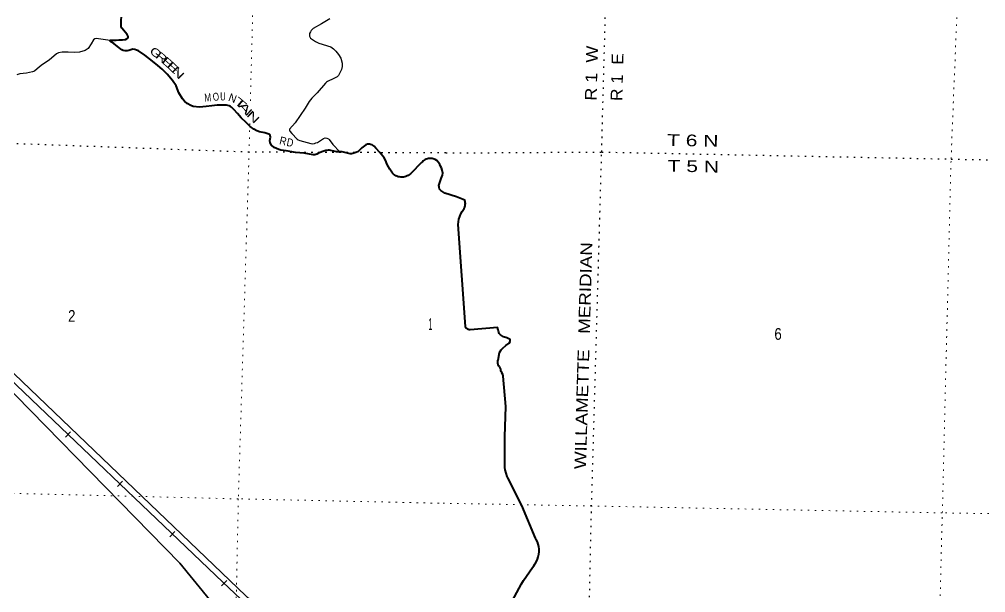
# Model space of a CAD drawing. Header units: feet. Extents: x -481249 to -254670, y -730376 to -544252.
# Drawn here: x -452376 to -437890, y -568610 to -560021 of the extents above; entities that cross this region are included whole.
import ezdxf
from ezdxf.enums import TextEntityAlignment as Align

# ---------------------------------------------------------------- set-up
doc = ezdxf.new("R2010")
doc.units = ezdxf.units.FT
doc.header["$LTSCALE"] = 70
doc.linetypes.add('DOTTED', pattern=[1.5, 0.3, -1.2])
for name, color, linetype, lineweight in [('18', 7, 'Continuous', 35), ('26', 7, 'Continuous', 40), ('27', 7, 'Continuous', 13), ('29', 7, 'Continuous', 25), ('34', 7, 'Continuous', 25), ('6', 7, 'DOTTED', 25), ('7', 7, 'DOTTED', 13)]:
    doc.layers.add(name, color=color, linetype=linetype, lineweight=lineweight)

msp = doc.modelspace()

# ---------------------------------------------------------------- linework, layer by layer
at = {"layer": '18'}
for points in [[(-447770.83, -570203.3), (-447870.81, -569986.13), (-448088.85, -569619.2), (-448344.04, -569277.08), (-448633.59, -568963.51), (-448929.34, -568703.87), (-448954.34, -568681.92), (-448978.33, -568656.92), (-456046, -561897.04)], [(-448391.27, -570100.18), (-449969.65, -568170.8), (-453325.91, -564745.03)]]:
    msp.add_lwpolyline(points, dxfattribs=at)
at = {"layer": '26'}
msp.add_line((-445160.01, -565261.83), (-445177.39, -565221.34), dxfattribs=at)
for points in [[(-449769.91, -561324.75), (-449806.72, -561311.08), (-449857.72, -561281.32), (-449898.09, -561247.3), (-449929.47, -561214.38), (-449985.33, -561124.66), (-450022.69, -561017.34), (-450078.75, -560935.65), (-450158.54, -560841.32), (-450234.89, -560770.01), (-450297.66, -560715.4), (-450380.16, -560649.1), (-450494.06, -560555.93), (-450590.73, -560495.31), (-450618.45, -560482.99), (-450645.18, -560474.81), (-450676.89, -560468.11), (-450690.33, -560470.74), (-450734.91, -560489.7), (-450759.91, -560493.94), (-450787.54, -560491.82), (-450817.13, -560486.18), (-450840.83, -560477.02), (-450903.71, -560427.27), (-450960.78, -560385.7), (-451004.19, -560358.52), (-451012.63, -560347.99), (-451011.64, -560336.26), (-451011.59, -560334.25), (-451007.53, -560332.35), (-450925.35, -560332.39), (-450885.85, -560330.42), (-450829.71, -560329.81), (-450785.41, -560321.75), (-450758.38, -560308.45), (-450746.05, -560296.72), (-450745.54, -560276.66), (-450760.86, -560248.17), (-450838.64, -560153.89), (-450846.88, -560135.39), (-450851.28, -560104.92), (-450851.56, -560031.12), (-450844.9, -559988)], [(-447569.24, -562007.97), (-447620.42, -562006.69), (-447662.23, -561995.61), (-447708.34, -561983.97), (-447726.4, -561981.84), (-447744.05, -561981.52), (-447764.65, -561983.96), (-447779.52, -561987.16), (-447824.79, -562003.6), (-447865.58, -562015.86), (-447893.56, -562027.98), (-447916.58, -562040.31), (-447947.39, -562048.82), (-447972.3, -562050.1), (-448106.05, -562028.69), (-448238, -562015.36), (-448375.71, -561991.85), (-448455.25, -561981.85), (-448485.48, -561973.06), (-448523.25, -561957.4), (-448554.78, -561939.21), (-448597.98, -561904.01), (-448617.81, -561870.23), (-448622.29, -561835.15), (-448613.06, -561787.2), (-448617.81, -561759.68), (-448626.31, -561745.86), (-448635.93, -561740.46), (-448697.62, -561722.87), (-448775.39, -561706.87), (-448817.56, -561691.65), (-448858.6, -561668.67), (-448915.68, -561627.09), (-448975.86, -561566.21), (-449050.69, -561497.26), (-449107.61, -561434.39), (-449159.76, -561372.09), (-449194.73, -561338.72), (-449210.66, -561325.44), (-449232.5, -561316.08), (-449272.29, -561306.31), (-449332.46, -561305.56), (-449408.68, -561307.67), (-449489.11, -561317.7), (-449575.09, -561326.5), (-449675.97, -561335.12), (-449769.91, -561324.75)], [(-445995.1, -562626.61), (-446059.62, -562585.62), (-446075.32, -562563.85), (-446084.39, -562534.81), (-446085.95, -562510.7), (-446079.06, -562482.76), (-446051.08, -562407.18), (-446031.73, -562355.47), (-446029.64, -562325.73), (-446034.95, -562283.21), (-446047.04, -562244.78), (-446059.94, -562218.59), (-446071.42, -562197.51), (-446092.65, -562166.71), (-446095.57, -562163.3), (-446117.09, -562138.17), (-446141.98, -562123.07), (-446155.41, -562117.02), (-446172.03, -562111.52), (-446189.15, -562107.79), (-446206.55, -562105.88), (-446224.07, -562105.79), (-446241.49, -562107.53), (-446258.64, -562111.09), (-446275.33, -562116.41), (-446291.36, -562123.46), (-446306.57, -562132.14), (-446320.79, -562142.36), (-446333.87, -562154.01), (-446345.65, -562166.97), (-446508.13, -562329.53), (-446513.4, -562334.72), (-446528.43, -562347.52), (-446544.71, -562358.67), (-446562.07, -562368.07), (-446580.32, -562375.59), (-446599.25, -562381.17), (-446618.67, -562384.74), (-446638.35, -562386.26), (-446658.08, -562385.72), (-446677.64, -562383.11), (-446696.83, -562378.48), (-446715.43, -562371.86), (-446733.23, -562363.34), (-446750.05, -562353), (-446765.69, -562340.97), (-446779.99, -562327.36), (-446792.78, -562312.33), (-446803.94, -562296.05), (-446823.15, -562263.45), (-446859.53, -562196.3), (-446887.95, -562131.36), (-446908.3, -562095.05), (-446973.19, -562014.81), (-447029.65, -561949.17), (-447059.17, -561920.71), (-447088.63, -561903.54), (-447112.29, -561895.2), (-447128.23, -561893.07), (-447158.54, -561893.76), (-447181.35, -561900.51), (-447201.16, -561914.78), (-447242.09, -561947.88), (-447291.39, -561994.83), (-447307.26, -562004.16), (-447334.02, -562015.84), (-447377.38, -562030.2), (-447396.5, -562034.46), (-447414.65, -562033.91), (-447538.29, -562008.74), (-447569.24, -562007.97)], [(-445179.42, -565223.3), (-445185.89, -565215.45), (-445191.51, -565206.96), (-445196.21, -565197.93), (-445199.94, -565188.46), (-445202.66, -565178.66), (-445204.34, -565168.62), (-445204.96, -565158.46), (-445204.52, -565148.29), (-445203.02, -565138.23), (-445200.47, -565128.37), (-445199.86, -565126.5), (-445177.82, -565012.37), (-445153.01, -564970.62), (-445126.5, -564946.98), (-445081.68, -564909.61), (-445030.87, -564874.34), (-445016.34, -564846.47), (-445019.87, -564818.28), (-445069.65, -564793.29), (-445117.55, -564776.36), (-445165.21, -564745.38), (-445185.01, -564728.95), (-445194.43, -564692.62), (-445198.1, -564672.46), (-445205.51, -564636.17), (-445615.81, -564675.08), (-445624.36, -564674.35), (-445632.79, -564672.72), (-445641, -564670.22), (-445648.91, -564666.88), (-445656.42, -564662.73), (-445663.46, -564657.82), (-445669.95, -564652.2), (-445675.81, -564645.93), (-445680.99, -564639.08), (-445685.42, -564631.73), (-445689.06, -564623.96), (-445689.22, -564623.55), (-445797.55, -563094.65), (-445794.26, -563053.97), (-445786.74, -563013.87), (-445775.06, -562974.77), (-445759.36, -562937.11), (-445739.81, -562901.29), (-445727.26, -562883.11), (-445708.42, -562857.55), (-445697.86, -562833.11), (-445696.32, -562828.84), (-445692.51, -562813.39), (-445690.34, -562797.63), (-445689.82, -562781.74), (-445690.98, -562765.87), (-445693.78, -562750.21), (-445698.2, -562734.93), (-445698.98, -562732.74), (-445820.54, -562678.34), (-445995.1, -562626.61)], [(-444987.37, -568736.65), (-444849.43, -568478.11), (-444818.71, -568428.33), (-444683.26, -568235.06), (-444664.36, -568210.06), (-444646.56, -568185.06), (-444642.07, -568178.76), (-444623.17, -568145.31), (-444607.86, -568110.06), (-444596.33, -568073.41), (-444588.69, -568035.75), (-444585.03, -567997.5), (-444585.39, -567959.08), (-444589.77, -567920.91), (-444598.1, -567883.4), (-444610.32, -567846.97), (-444626.27, -567812.01), (-444637.13, -567792.64), (-444845.6, -567302.71), (-445050.99, -566892.07), (-445063.09, -566870.89), (-445080.17, -566821.93), (-445092.04, -566771.46), (-445096.95, -566737.68), (-445099.04, -566273.53), (-445083.23, -565819.73), (-445124.92, -565365.77), (-445127.22, -565340.74), (-445143.42, -565315.77), (-445144.54, -565313.82), (-445151, -565299.13), (-445155.89, -565283.86), (-445159.16, -565268.16), (-445160, -565261.83)]]:
    msp.add_lwpolyline(points, dxfattribs=at)
at = {"layer": '29'}
for points in [[(-447720.31, -560014.74), (-447847.8, -560087.02), (-447971.04, -560159.3), (-448001.85, -560186.94), (-448013.53, -560206.08), (-448026.28, -560231.58), (-448028.41, -560252.85), (-448025.22, -560271.98), (-448009.28, -560303.86), (-447996.54, -560315.57), (-447982.73, -560325.12), (-447938.1, -560352.76), (-447886.04, -560376.14), (-447707.56, -560435.66), (-447668.25, -560461.18), (-447631.07, -560499.44), (-447591.76, -560546.22), (-447558.83, -560601.48), (-447536.51, -560678.02), (-447537.58, -560729.03), (-447547.14, -560773.69), (-447580.07, -560843.83), (-447591.76, -560864.04), (-447613.01, -560881.05), (-447660.82, -560907.61), (-447757.49, -560951.2), (-447773.43, -560962.89), (-447788.3, -560975.64), (-447911.54, -561120.2), (-447989.1, -561199.93), (-448030.53, -561252), (-448090.02, -561349.79), (-448243.01, -561570.88), (-448323.75, -561668.68), (-448325.88, -561683.56), (-448321.63, -561694.19), (-448289.76, -561732.45), (-448209.01, -561817.49), (-448195.2, -561826), (-448169.71, -561836.62), (-448005.03, -561881.26), (-447978.48, -561884.46), (-447948.73, -561880.21), (-447929.6, -561873.83), (-447907.29, -561864.26), (-447818.05, -561804.73), (-447792.56, -561798.36), (-447767.06, -561800.48), (-447743.69, -561810.05), (-447729.87, -561820.68), (-447677.81, -561898.27), (-447569.24, -562007.97)], [(-451011.64, -560336.26), (-451191.24, -560311.12), (-451220.98, -560309), (-451244.36, -560315.37), (-451263.48, -560328.13), (-451297.48, -560387.65), (-451344.22, -560459.93), (-451388.84, -560487.57), (-451471.7, -560510.95), (-451552.44, -560519.46), (-451641.68, -560510.95), (-451735.17, -560515.2), (-451788.29, -560523.71), (-451820.16, -560536.46), (-451930.65, -560634.25), (-452028.39, -560698.03), (-452075.13, -560732.04), (-452147.37, -560795.81), (-452177.12, -560808.56), (-452266.36, -560825.57), (-452366.22, -560838.32), (-452415.09, -560851.08)]]:
    msp.add_lwpolyline(points, dxfattribs=at)
at = {"layer": '34'}
for p, q in [((-451607.28, -566202.7), (-451683.6, -566282.76)), ((-450829.41, -566940.65), (-450905.74, -567020.71)), ((-450045.33, -567691.75), (-450121.65, -567771.81)), ((-449267.56, -568429.48), (-449343.56, -568509.85))]:
    msp.add_line(p, q, dxfattribs=at)
msp.add_lwpolyline([(-449055.65, -568708.59), (-449324.14, -568454.71), (-456176.79, -561921.88)], dxfattribs=at)
at = {"layer": '6'}
for p, q in [((-445983.47, -562022.6), (-448931.35, -562011.64)), ((-443971.03, -574870.92), (-443797.61, -567320.88))]:
    msp.add_line(p, q, dxfattribs=at)
for points in [[(-443797.61, -567320.88), (-443646.32, -562009.3), (-443507.34, -556830.12), (-443390.99, -551566.15), (-443184.95, -546223.4), (-443128.1, -544943.62)], [(-448931.35, -562011.64), (-454204.21, -561821.83), (-454183.91, -561809.84)], [(-445983.47, -562022.6), (-443646.32, -562009.3), (-438409.18, -562114.5), (-433188.06, -562217.39), (-427971.02, -562324.23), (-422581.26, -562311.59), (-420019.01, -562546.02), (-417469.94, -562611.44), (-414132.46, -562694.02)]]:
    msp.add_lwpolyline(points, dxfattribs=at)
at = {"layer": '7'}
for p, q in [((-448796.62, -556710.19), (-448913.69, -561316.81)), ((-448920.39, -561580.24), (-448931.12, -562002.65)), ((-433851.82, -567494.67), (-438539.97, -567414.96))]:
    msp.add_line(p, q, dxfattribs=at)
for points in [[(-438675.81, -572645.48), (-438539.97, -567414.96), (-438409.18, -562114.5), (-438199.2, -556907.02), (-438055.13, -551665.64), (-437957.48, -546320.97), (-437943.26, -545042.33)], [(-448931.12, -562002.65), (-449092.94, -567205.19), (-449535.6, -588367.53), (-449578.27, -590501.79)], [(-446084.54, -567270.16), (-449092.94, -567205.19), (-454363.37, -567077.67)], [(-438539.97, -567414.96), (-443797.45, -567311.88), (-446084.54, -567270.16)]]:
    msp.add_lwpolyline(points, dxfattribs=at)

# ---------------------------------------------------------------- texts
at = {"layer": '27'}
for s, rotation, width, p in [('G', 320.717, 1.4, (-450368.16, -560568.47)), ('R', 321.213, 1.45, (-450281.15, -560638.86)), ('E', 318.977, 1.65, (-450189.99, -560716.29)), ('E', 316.955, 1.75, (-450111.89, -560787.68)), ('N', 314.227, 1.65, (-450039.56, -560863.21)), ('M', 4.884, 0.75, (-449546.09, -561251.45)), ('O', 7.108, 0.75, (-449421.76, -561240.2)), ('U', 359.586, 0.65, (-449323.96, -561235.99)), ('T', 319.932, 1.85, (-449102.8, -561322.98)), ('A', 312.156, 1.75, (-449041.65, -561389.5)), ('I', 317.342, 1.35, (-448974.29, -561458.71)), ('N', 315.669, 1.65, (-448911.37, -561527.98))]:
    msp.add_text(s, height=120, rotation=rotation, dxfattribs=dict(at, width=width)).set_placement(p, align=Align.CENTER)
msp.add_text('N', height=120, rotation=340.061, dxfattribs=at).set_placement((-449198.58, -561258.58), align=Align.CENTER)
for s, rotation, width, p in [('R', 347.005, 0.9, (-448485.74, -561890.2)), ('D', 348.821, 0.85, (-448376.69, -561916.29))]:
    msp.add_text(s, height=120, rotation=rotation, dxfattribs=dict(at, width=width)).set_placement(p)
at = {"layer": '6'}
for s, rotation, width, p in [('R 1  W', 88.463, 1.15, (-443723.04, -561241.8)), ('R 1  E', 88.463, 1.1, (-443337.93, -561246.62)), ('T 6 N', 358.849, 1.35, (-442668.54, -561915.5)), ('T 5 N', 358.849, 1.35, (-442660.02, -562301.58)), ('WILLAMETTE   MERIDIAN', 88.368, 1.2, (-443881.75, -566762.57))]:
    msp.add_text(s, height=175, rotation=rotation, dxfattribs=dict(at, width=width)).set_placement(p)
at = {"layer": '7'}
for s, width, p in [('2', 0.85, (-451644.7, -564552.08)), ('1', 0.4, (-446244.71, -564674.28)), ('6', 0.85, (-441057.55, -564822.03))]:
    msp.add_text(s, height=175, dxfattribs=dict(at, width=width)).set_placement(p)

doc.saveas('drawing.dxf')
